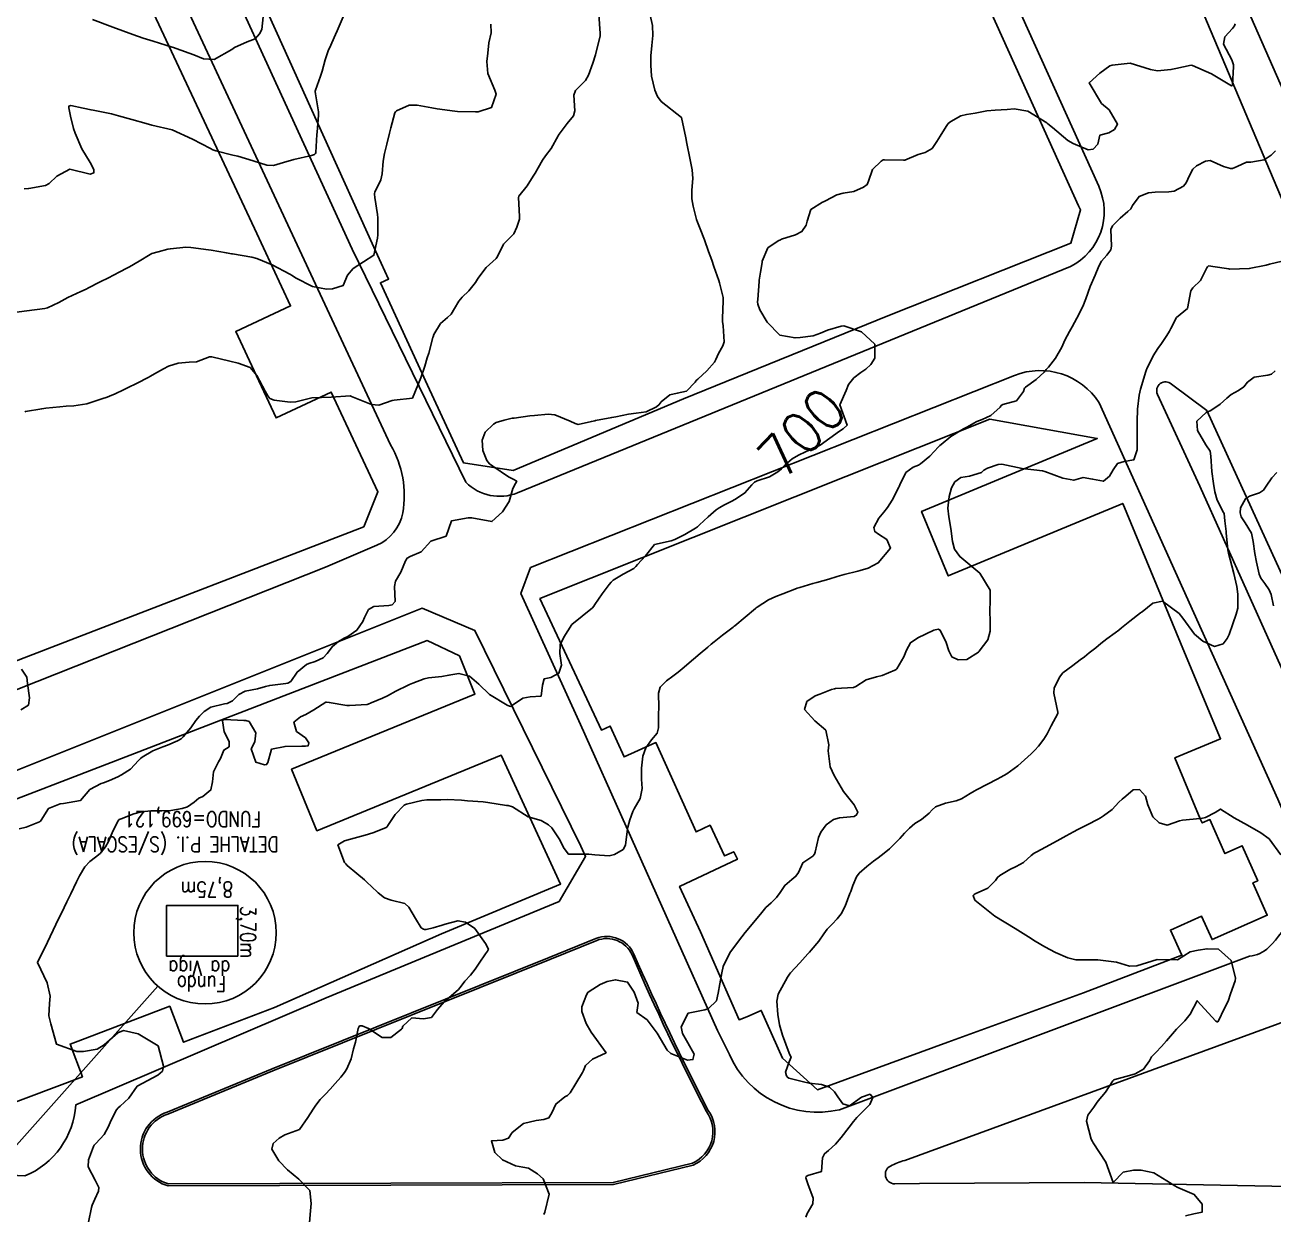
# Model space of a CAD drawing. Header units: metres. Extents: x 286371 to 293043, y 7462578 to 7466404.
# Drawn here: x 289337.7 to 289460.3, y 7464686.1 to 7464802.9 of the extents above; entities that cross this region are included whole.
import ezdxf
from ezdxf.enums import TextEntityAlignment as Align

# ---------------------------------------------------------------- set-up
doc = ezdxf.new("R2010")
doc.units = ezdxf.units.M
doc.header["$MEASUREMENT"] = 0
doc.linetypes.add('CONTINUO', pattern=[0])
doc.linetypes.add('TRACEJADO', pattern=[8.7, 8, -0.7])
for name, color, linetype in [('Canteiro', 45, 'Continuous'), ('Cotas', 45, 'Continuous'), ('Curvas de Nivel 1m', 11, 'Continuous'), ('Curvas de Nivel 5m', 15, 'Continuous'), ('Edificações', 30, 'Continuous'), ('TEXTO', 45, 'Continuous'), ('Vias primárias', 230, 'Continuous')]:
    doc.layers.add(name, color=color, linetype=linetype)
doc.styles.add('ROMANS', font='romans', dxfattribs={"height": 0.2})
doc.styles.add('Style-STANDARD', font='STANDARD.shx')

msp = doc.modelspace()

# ---------------------------------------------------------------- linework, layer by layer
at = {"layer": 'Canteiro'}
msp.add_lwpolyline([(289351.78, 7464689.04), (289395.48, 7464689.17), (289403.26, 7464691.08, 0.477409), (289404.65, 7464696.15, -0.016937), (289397.33, 7464711.53, 0.406252), (289393.86, 7464712.95), (289389.26, 7464711.1), (289362.05, 7464700.14), (289351.72, 7464695.9, 0.73417)], format="xyb", close=True, dxfattribs=at)
at = {"layer": 'Curvas de Nivel 1m', "flags": 128}
for points, elevation in [([(289337.11, 7464723.94), (289337.82, 7464724.1), (289339.12, 7464724.6), (289339.22, 7464724.69), (289339.27, 7464724.78), (289339.99, 7464725.93), (289341.15, 7464726.37), (289341.48, 7464726.42), (289343.15, 7464726.72), (289344.08, 7464727.8), (289345.18, 7464728.38), (289345.41, 7464728.46), (289345.99, 7464728.68), (289346.81, 7464729.05), (289347.19, 7464729.22), (289348.07, 7464729.78), (289348.86, 7464730.64), (289349.04, 7464730.82), (289349.22, 7464730.95), (289350.27, 7464731.58), (289351.23, 7464731.97), (289351.71, 7464732.13), (289352.67, 7464732.58), (289353.04, 7464732.78), (289353.25, 7464732.96), (289353.98, 7464733.85), (289354.47, 7464734.56), (289354.84, 7464735), (289355.29, 7464735.44), (289355.94, 7464735.89), (289357.3, 7464736.21), (289357.57, 7464736.24), (289358.09, 7464736.5), (289358.69, 7464737.12), (289359.32, 7464737.45), (289360.55, 7464737.69), (289361.33, 7464737.92), (289361.74, 7464738.02), (289363.33, 7464738.2), (289363.51, 7464738.23), (289363.8, 7464738.41), (289364.43, 7464739.32), (289365.36, 7464740.08), (289365.57, 7464740.17), (289366.2, 7464740.37), (289367, 7464740.73), (289367.38, 7464741.15), (289367.89, 7464741.84), (289368.48, 7464742.34), (289369.06, 7464742.67), (289369.4, 7464742.83), (289370.29, 7464743.43), (289370.9, 7464744.3), (289371.04, 7464744.69), (289371.44, 7464745.46), (289371.97, 7464745.77), (289373.45, 7464745.87), (289373.77, 7464745.94), (289374.05, 7464746.26), (289373.99, 7464747.74), (289374.11, 7464748.26), (289374.62, 7464749.13), (289375.07, 7464750.24), (289375.25, 7464750.52), (289375.53, 7464750.67), (289376.62, 7464751.13), (289377.55, 7464752.2), (289379.06, 7464752.68), (289379.58, 7464754.17), (289381.25, 7464754.49), (289381.59, 7464754.49), (289383.57, 7464754.11), (289384.62, 7464755.07), (289385.25, 7464756.08), (289385.63, 7464757.36), (289385.87, 7464757.84), (289386.01, 7464758.07), (289385.65, 7464758.28), (289385.21, 7464758.52), (289383.67, 7464759.54), (289383.34, 7464759.79), (289383.07, 7464760.12), (289382.66, 7464761.1), (289382.62, 7464762.12), (289382.92, 7464762.91), (289383.73, 7464763.68), (289384, 7464763.83), (289384.76, 7464764.09), (289385.55, 7464764.26), (289385.74, 7464764.28), (289387.3, 7464764.49), (289387.74, 7464764.54), (289389.09, 7464764.68), (289389.74, 7464764.61), (289391.24, 7464763.99), (289391.73, 7464763.74), (289392.05, 7464763.66), (289393.35, 7464763.96), (289393.67, 7464764.02), (289393.74, 7464764.03), (289395.34, 7464764.34), (289395.74, 7464764.4), (289397, 7464764.66), (289397.75, 7464764.76), (289398.73, 7464764.89), (289399.75, 7464765.38), (289400.01, 7464765.61), (289400.19, 7464765.86), (289401.04, 7464766.57), (289401.77, 7464766.72), (289402.68, 7464766.92), (289403.53, 7464767.81), (289403.64, 7464767.96), (289403.8, 7464768.1), (289404.68, 7464768.91), (289405.42, 7464769.78), (289405.58, 7464770.03), (289405.84, 7464770.61), (289406.24, 7464771.37), (289406.38, 7464771.77), (289406.3, 7464773.35), (289406.23, 7464773.77), (289406.21, 7464774.09), (289406.29, 7464775.77), (289406.27, 7464776.12), (289405.94, 7464777.57), (289405.87, 7464777.78), (289405.37, 7464779.18), (289405.16, 7464779.78), (289404.85, 7464780.65), (289404.44, 7464781.79), (289404.02, 7464782.88), (289403.76, 7464783.53), (289403.68, 7464783.8), (289403.35, 7464785.1), (289403.2, 7464785.81), (289403.22, 7464786.67), (289403.32, 7464787.81), (289403.23, 7464788.68), (289403, 7464789.81), (289402.72, 7464791.24), (289402.61, 7464791.82), (289402.18, 7464793.82), (289400.21, 7464795.38), (289399.85, 7464795.86), (289399.58, 7464796.51), (289399.26, 7464797.87), (289399.18, 7464798.95), (289399.17, 7464799.87), (289399.28, 7464800.89), (289399.38, 7464801.87), (289399.35, 7464802.84), (289399.1, 7464803.87)], 699), ([(289337.67, 7464764.89), (289337.75, 7464764.91), (289339.34, 7464765.2), (289339.75, 7464765.25), (289341.13, 7464765.38), (289341.75, 7464765.44), (289342.5, 7464765.49), (289343.76, 7464765.69), (289345.24, 7464766.17), (289345.77, 7464766.35), (289346.01, 7464766.44), (289346.54, 7464766.67), (289347.37, 7464767.06), (289347.78, 7464767.25), (289348.71, 7464767.72), (289349.8, 7464768.27), (289350.03, 7464768.4), (289350.41, 7464768.62), (289351.29, 7464769.12), (289351.81, 7464769.37), (289352.74, 7464769.66), (289353.81, 7464769.77), (289354.55, 7464769.81), (289355.82, 7464770.29), (289356.04, 7464770.31), (289357.81, 7464769.88), (289358.65, 7464769.66), (289359.81, 7464769.24), (289360.47, 7464768.46), (289361.28, 7464766.94), (289361.55, 7464766.45), (289361.76, 7464766.19), (289362.16, 7464766.04), (289363.76, 7464765.83), (289364.3, 7464765.86), (289365.76, 7464766.24), (289365.88, 7464766.26), (289367.76, 7464766.35), (289369.63, 7464766.46), (289369.77, 7464766.41), (289369.95, 7464766.32), (289371.75, 7464765.6), (289372.47, 7464765.56), (289373.76, 7464766), (289373.97, 7464766.05), (289375.76, 7464766.23), (289376.6, 7464768.22), (289376.97, 7464769.37), (289377.21, 7464770.2), (289377.36, 7464770.67), (289377.77, 7464772.2), (289377.79, 7464772.26), (289377.86, 7464772.48), (289378.5, 7464773.56), (289379.2, 7464774.17), (289379.57, 7464774.49), (289379.9, 7464775.04), (289380.31, 7464775.76), (289380.65, 7464776.15), (289381.29, 7464776.78), (289381.94, 7464777.6), (289382.14, 7464777.93), (289382.27, 7464778.13), (289383, 7464779.08), (289383.97, 7464779.97), (289384.04, 7464780.04), (289384.07, 7464780.1), (289384.72, 7464781.36), (289385.43, 7464782.08), (289385.71, 7464782.38), (289386.02, 7464783.02), (289386.27, 7464783.83), (289386.28, 7464784.07), (289386.18, 7464785.95), (289386.22, 7464786.07), (289387.03, 7464787.11), (289387.63, 7464788.05), (289387.8, 7464788.34), (289388.11, 7464788.87), (289388.54, 7464789.61), (289388.84, 7464790.03), (289389.38, 7464790.78), (289390.07, 7464792.02), (289390.1, 7464792.07), (289390.16, 7464792.16), (289390.95, 7464793.23), (289391.59, 7464793.99), (289391.72, 7464794.47), (289391.62, 7464795.99), (289391.77, 7464796.45), (289392.24, 7464796.92), (289392.76, 7464797.46), (289393.04, 7464797.97), (289393.47, 7464799.16), (289393.74, 7464799.96), (289394.19, 7464801.83), (289394.21, 7464801.95), (289394.21, 7464802.05), (289394.07, 7464803.95)], 698), ([(289335.89, 7464774.55), (289337.89, 7464774.8), (289339.63, 7464775.04), (289339.9, 7464775.12), (289341.01, 7464775.65), (289341.91, 7464776.12), (289342.33, 7464776.33), (289343.18, 7464776.73), (289343.69, 7464776.96), (289343.93, 7464777.07), (289345.02, 7464777.62), (289345.95, 7464778.1), (289346.33, 7464778.29), (289347.07, 7464778.67), (289347.65, 7464778.97), (289347.96, 7464779.14), (289348.9, 7464779.71), (289349.98, 7464780.36), (289350.16, 7464780.44), (289350.78, 7464780.61), (289351.72, 7464780.86), (289351.99, 7464780.91), (289353.5, 7464781.07), (289353.99, 7464781.04), (289355.72, 7464780.81), (289355.99, 7464780.77), (289357.48, 7464780.51), (289357.98, 7464780.43), (289358.07, 7464780.41), (289359.98, 7464780.1), (289360.48, 7464779.96), (289361.97, 7464779.34), (289363.7, 7464778.42), (289363.95, 7464778.28), (289364.28, 7464778.07), (289365.93, 7464777.21), (289367.33, 7464776.96), (289367.92, 7464776.97), (289368.96, 7464777.3), (289369.39, 7464778.33), (289369.95, 7464778.98), (289371.97, 7464780.28), (289372.33, 7464781.95), (289372.37, 7464782.28), (289372.36, 7464783.96), (289372.34, 7464784.28), (289372.07, 7464785.95), (289372.02, 7464786.29), (289372.02, 7464786.34), (289372.08, 7464786.47), (289372.67, 7464787.7), (289372.77, 7464788.27), (289372.88, 7464789.51), (289373.01, 7464790.27), (289373.23, 7464791.19), (289373.5, 7464792.26), (289373.63, 7464792.8), (289374.04, 7464794.26), (289374.09, 7464794.36), (289374.2, 7464794.47), (289375.43, 7464795.01), (289376.21, 7464795.02), (289377.65, 7464794.76), (289378.2, 7464794.66), (289379.94, 7464794.42), (289380.2, 7464794.4), (289381.97, 7464794.36), (289382.2, 7464794.37), (289383.53, 7464794.79), (289383.97, 7464796.11), (289383.85, 7464796.49), (289383.18, 7464798.12), (289383.08, 7464799.31), (289383.15, 7464800.12), (289383.26, 7464801.16), (289383.48, 7464802.12), (289383.46, 7464802.98)], 697), ([(289337.61, 7464786.81), (289338.03, 7464786.85), (289338.07, 7464786.85), (289339.72, 7464787.14), (289340.08, 7464787.34), (289340.81, 7464788.05), (289342.1, 7464788.74), (289344.1, 7464788.24), (289344.45, 7464788.36), (289344.47, 7464788.71), (289344.11, 7464789.4), (289343.29, 7464790.73), (289342.62, 7464792.28), (289342.47, 7464792.74), (289342.18, 7464793.93), (289342, 7464794.75), (289342.01, 7464794.94), (289342.2, 7464794.98), (289343.41, 7464794.73), (289344.19, 7464794.56), (289344.38, 7464794.53), (289346.19, 7464794.16), (289346.87, 7464793.99), (289348.18, 7464793.61), (289349.59, 7464793.22), (289350.17, 7464793.07), (289352.16, 7464792.59), (289354.15, 7464791.68), (289355.93, 7464790.75), (289356.14, 7464790.64), (289356.46, 7464790.53), (289358.13, 7464790.11), (289358.62, 7464790), (289360.12, 7464789.55), (289361.44, 7464789.13), (289362.11, 7464789.09), (289363.08, 7464789.38), (289364.12, 7464789.69), (289365.83, 7464790.08), (289366.13, 7464790.17), (289366.23, 7464790.27), (289366.27, 7464790.37), (289366.38, 7464792.15), (289366.39, 7464792.37), (289366.53, 7464794.03), (289366.52, 7464794.37), (289366.22, 7464796.15), (289366.19, 7464796.37), (289366.19, 7464796.41), (289366.23, 7464796.5), (289366.73, 7464797.88), (289366.89, 7464798.36), (289367.17, 7464799.46), (289367.48, 7464800.36), (289367.73, 7464800.91), (289368.31, 7464802.21), (289368.36, 7464802.3), (289368.37, 7464802.34), (289368.96, 7464803.71)], 696), ([(289365.65, 7464685.26), (289365.75, 7464686.38), (289365.82, 7464687.11), (289365.67, 7464688.38), (289364.59, 7464689.5), (289363.49, 7464690.41), (289362.62, 7464691.3), (289361.93, 7464692.44), (289362.07, 7464693.01), (289362.65, 7464693.54), (289363.21, 7464693.86), (289364.66, 7464694.39), (289365.48, 7464695.58), (289366.01, 7464696.37), (289366.28, 7464696.79), (289366.71, 7464697.34), (289367.22, 7464697.86), (289367.68, 7464698.35), (289368.18, 7464698.9), (289368.74, 7464699.54), (289369.09, 7464699.99), (289369.33, 7464700.33), (289369.75, 7464701.34), (289369.96, 7464702.32), (289370.15, 7464702.96), (289370.44, 7464704.31), (289370.57, 7464704.56), (289370.82, 7464704.58), (289371.43, 7464704.3), (289372.8, 7464703.43), (289373.64, 7464703.42), (289374.7, 7464704.25), (289374.74, 7464704.32), (289374.82, 7464704.55), (289375.7, 7464705.36), (289376.83, 7464705.26), (289377.63, 7464705.4), (289378.22, 7464706.19), (289378.86, 7464706.92), (289380.27, 7464708.15), (289380.54, 7464708.48), (289380.89, 7464708.96), (289381.47, 7464709.56), (289381.93, 7464710.13), (289382.3, 7464710.74), (289382.93, 7464711.66), (289383.14, 7464711.9), (289383.22, 7464712.11), (289382.94, 7464712.67), (289381.88, 7464714.13), (289380.97, 7464714.76), (289380.23, 7464714.9), (289378.97, 7464714.57), (289378.68, 7464714.47), (289377.8, 7464714.19), (289377.11, 7464714.05), (289376.96, 7464714.04), (289376.83, 7464714.07), (289376.63, 7464714.21), (289376.07, 7464715.13), (289375.4, 7464716.23), (289375.01, 7464716.58), (289373.66, 7464716.91), (289373.02, 7464717.13), (289372.38, 7464717.63), (289371.7, 7464718.29), (289371.36, 7464718.62), (289371.04, 7464718.9), (289370.28, 7464719.53), (289369.34, 7464720.33), (289369.2, 7464720.47), (289369.07, 7464720.63), (289368.43, 7464722.34), (289369.1, 7464722.75), (289369.69, 7464722.91), (289371.11, 7464723.29), (289371.88, 7464723.52), (289373.12, 7464724.02), (289373.26, 7464724.13), (289373.35, 7464724.26), (289374.07, 7464725.32), (289374.93, 7464726.24), (289375.07, 7464726.32), (289375.16, 7464726.35), (289376.67, 7464726.7), (289377.16, 7464726.76), (289378.56, 7464726.79), (289379.16, 7464726.8), (289380.58, 7464726.74), (289381.16, 7464726.69), (289382.71, 7464726.57), (289383.16, 7464726.52), (289385.01, 7464726.23), (289385.16, 7464726.21), (289385.58, 7464726.08), (289387.14, 7464725.12), (289388.42, 7464724.75), (289389.13, 7464724.31), (289389.44, 7464724.02), (289390.18, 7464722.93), (289390.66, 7464722), (289391.08, 7464721.45), (289391.64, 7464721.42), (289393.08, 7464721.43), (289393.67, 7464721.36), (289395.07, 7464721.28), (289395.61, 7464721.4), (289396.45, 7464721.91), (289396.68, 7464722.32), (289396.88, 7464723.91), (289396.92, 7464724.1), (289397.13, 7464724.8), (289397.4, 7464725.64), (289397.53, 7464725.9), (289398.13, 7464726.92), (289398.32, 7464727.89), (289398.27, 7464728.81), (289398.27, 7464729.89), (289398.4, 7464731.05), (289398.68, 7464731.88), (289399.26, 7464732.67), (289399.8, 7464733.33), (289399.94, 7464733.85), (289399.94, 7464735.2), (289399.96, 7464735.85), (289399.93, 7464737.25), (289400.11, 7464737.85), (289400.73, 7464738.46), (289401.35, 7464738.93), (289401.86, 7464739.33), (289402.44, 7464739.82), (289402.94, 7464740.24), (289403.38, 7464740.61), (289404.03, 7464741.15), (289404.78, 7464741.78), (289405.11, 7464742.06), (289405.4, 7464742.3), (289406.23, 7464742.95), (289407.26, 7464743.75), (289407.35, 7464743.82), (289407.43, 7464743.88), (289408.44, 7464744.73), (289409.45, 7464745.58), (289409.53, 7464745.64), (289409.63, 7464745.71), (289410.75, 7464746.41), (289411.47, 7464746.75), (289412.14, 7464747.01), (289413.48, 7464747.55), (289413.57, 7464747.57), (289413.82, 7464747.65), (289415.09, 7464748.03), (289415.49, 7464748.14), (289416.65, 7464748.45), (289417.5, 7464748.71), (289418.18, 7464748.9), (289419.51, 7464749.24), (289419.76, 7464749.31), (289420.53, 7464749.55), (289421.52, 7464750.05), (289422.72, 7464751.51), (289422.38, 7464752.34), (289421.56, 7464752.87), (289421.17, 7464753.13), (289421.08, 7464753.53), (289421.59, 7464754.45), (289422.07, 7464755.04), (289422.44, 7464755.51), (289422.9, 7464756.22), (289423.55, 7464757.5), (289423.58, 7464757.55), (289423.64, 7464757.71), (289424.22, 7464758.93), (289424.96, 7464759.47), (289425.47, 7464759.66), (289425.67, 7464759.77), (289426.6, 7464760.53), (289427.45, 7464761.44), (289427.56, 7464761.57), (289427.7, 7464761.69), (289428.65, 7464762.48), (289429.72, 7464763.13), (289429.9, 7464763.22), (289430.22, 7464763.4), (289431.19, 7464763.93), (289431.74, 7464764.13), (289432.58, 7464764.53), (289433.49, 7464765.35), (289433.61, 7464765.5), (289433.76, 7464765.61), (289435.1, 7464765.99), (289435.78, 7464766.89), (289435.88, 7464767.21), (289435.98, 7464767.31), (289437.02, 7464768.07), (289437.81, 7464768.8), (289438.03, 7464769.06), (289438.23, 7464769.28), (289438.93, 7464770.17), (289439.56, 7464771.26), (289439.64, 7464771.46), (289439.85, 7464771.94), (289440.32, 7464772.79), (289440.57, 7464773.24), (289441.04, 7464774.08), (289441.63, 7464775.23), (289441.92, 7464775.98), (289442.34, 7464777.21), (289442.83, 7464778.32), (289443.19, 7464779.2), (289443.45, 7464779.71), (289443.98, 7464780.28), (289444.36, 7464780.81), (289444.42, 7464781.18), (289444.38, 7464782.82), (289444.53, 7464783.18), (289445.29, 7464783.91), (289446.05, 7464784.56), (289446.35, 7464784.85), (289446.51, 7464785.15), (289447.15, 7464786.05), (289448.07, 7464786.42), (289448.72, 7464786.47), (289450.08, 7464786.51), (289450.6, 7464786.56), (289451.51, 7464787.07), (289451.77, 7464787.39), (289452.1, 7464788.12), (289452.43, 7464788.74), (289452.77, 7464789.05), (289453.66, 7464789.51), (289454.12, 7464789.58), (289455.45, 7464789.01), (289456.11, 7464788.8), (289456.32, 7464788.79), (289456.79, 7464788.99), (289457.69, 7464789.41), (289458.12, 7464789.41), (289459.44, 7464789.64), (289460.13, 7464790.12), (289460.55, 7464790.52)], 701), ([(289388.67, 7464686.03), (289388.76, 7464686.25), (289389.19, 7464688.02), (289388.59, 7464689.54), (289388.06, 7464690.04), (289387.15, 7464690.59), (289386.61, 7464690.68), (289385.89, 7464690.8), (289384.62, 7464691.39), (289383.86, 7464692.11), (289383.51, 7464693.26), (289384.65, 7464693.35), (289385.21, 7464693.53), (289385.54, 7464694.08), (289386.68, 7464694.98), (289387.92, 7464695.27), (289388.68, 7464695.36), (289389.16, 7464695.54), (289389.45, 7464696.01), (289389.83, 7464696.88), (289390.72, 7464697.59), (289390.98, 7464697.73), (289391.25, 7464697.99), (289391.8, 7464698.91), (289392.45, 7464699.97), (289392.55, 7464700.18), (289392.76, 7464700.68), (289393.44, 7464701.29), (289394.78, 7464701.93), (289393.31, 7464703.96), (289392.83, 7464704.8), (289392.41, 7464705.97), (289392.4, 7464706.43), (289392.87, 7464707.62), (289392.99, 7464707.85), (289393.13, 7464707.96), (289394.21, 7464708.62), (289394.89, 7464708.91), (289395.72, 7464709.09), (289396.89, 7464708.87), (289397.54, 7464707.89), (289397.95, 7464706.8), (289397.81, 7464705.89), (289398.83, 7464705.15), (289399.8, 7464703.86), (289400.79, 7464702.17), (289401.13, 7464701.84), (289402.77, 7464701.19), (289403.32, 7464701.26), (289403.42, 7464701.8), (289402.8, 7464702.9), (289402.28, 7464703.82), (289402.17, 7464704.48), (289402.84, 7464705.81), (289404.49, 7464706.15), (289404.85, 7464706.28), (289405.62, 7464707.02), (289405.8, 7464707.77), (289405.96, 7464708.7), (289406.14, 7464709.77), (289406.28, 7464710.4), (289406.93, 7464711.75), (289407.8, 7464712.9), (289408.44, 7464713.73), (289408.97, 7464714.35), (289410.09, 7464715.7), (289410.49, 7464716.21), (289411.01, 7464716.67), (289411.53, 7464717.17), (289411.88, 7464717.67), (289412.33, 7464718.37), (289413.04, 7464718.96), (289413.43, 7464719.26), (289413.69, 7464719.64), (289414.12, 7464720.59), (289415.08, 7464721.23), (289415.26, 7464721.45), (289415.32, 7464721.62), (289415.65, 7464723.07), (289415.89, 7464723.61), (289416.41, 7464724.32), (289417.13, 7464724.83), (289417.73, 7464724.99), (289419.14, 7464725.15), (289419.4, 7464725.3), (289419.53, 7464725.56), (289419.15, 7464726.28), (289418.11, 7464727.58), (289417.2, 7464729.17), (289416.98, 7464729.6), (289416.79, 7464730.02), (289416.59, 7464731.6), (289416.67, 7464732.17), (289416.37, 7464733.61), (289415.28, 7464734.52), (289414.28, 7464735.64), (289414.52, 7464736.42), (289415.31, 7464736.99), (289415.77, 7464737.17), (289416.93, 7464737.6), (289417.23, 7464737.69), (289417.33, 7464737.7), (289419.1, 7464737.8), (289419.33, 7464737.9), (289420.32, 7464738.57), (289421.34, 7464738.87), (289421.89, 7464738.98), (289423.16, 7464739.51), (289423.29, 7464739.57), (289423.36, 7464739.63), (289424.05, 7464740.82), (289424.29, 7464741.49), (289424.68, 7464742.2), (289425.4, 7464742.69), (289426.98, 7464743.44), (289427.42, 7464743.53), (289427.59, 7464743.43), (289428.19, 7464742.23), (289428.46, 7464741.42), (289428.76, 7464740.81), (289429.37, 7464740.52), (289430.21, 7464740.55), (289431.38, 7464741.29), (289431.42, 7464741.34), (289431.45, 7464741.37), (289432.29, 7464742.48), (289432.5, 7464743.36), (289432.51, 7464744.27), (289432.47, 7464745.36), (289432.51, 7464746.3), (289432.52, 7464747.36), (289431.5, 7464749.04), (289431.12, 7464749.38), (289429.53, 7464750.67), (289429.02, 7464751.41), (289428.81, 7464752.17), (289428.64, 7464753.42), (289428.44, 7464754.58), (289428.37, 7464755.42), (289428.48, 7464756.57), (289428.71, 7464757.42), (289429.06, 7464758), (289429.65, 7464758.45), (289430.48, 7464758.57), (289431.66, 7464758.94), (289431.88, 7464759.15), (289432.25, 7464759.37), (289433.29, 7464759.73), (289433.67, 7464759.75), (289435.66, 7464759.31), (289437.66, 7464759.1), (289437.9, 7464759.04), (289439.65, 7464758.38), (289440.72, 7464758.17), (289441.65, 7464758.45), (289442.58, 7464758.28), (289443.64, 7464758.07), (289444.25, 7464758.58), (289444.59, 7464759.18), (289445.02, 7464759.83), (289445.68, 7464760.03), (289446.64, 7464760.18), (289446.97, 7464761.15), (289446.97, 7464761.88), (289446.96, 7464763.15), (289446.95, 7464763.93), (289447, 7464765.15), (289447.15, 7464766.52), (289447.29, 7464767.13), (289447.81, 7464768.85), (289447.87, 7464769.06), (289447.9, 7464769.12), (289448.54, 7464770.41), (289449, 7464771.11), (289449.35, 7464771.6), (289449.86, 7464772.4), (289450.14, 7464772.82), (289450.26, 7464773.09), (289450.82, 7464774.15), (289451.9, 7464775.06), (289452.22, 7464776.77), (289452.43, 7464777.06), (289453.18, 7464777.81), (289453.81, 7464779.04), (289453.86, 7464779.15), (289453.97, 7464779.24), (289455.49, 7464779.01), (289455.96, 7464778.93), (289456.05, 7464778.92), (289457.96, 7464778.97), (289459.63, 7464779.29), (289459.97, 7464779.39), (289461.2, 7464779.7)], 702), ([(289414.4, 7464685.77), (289414.54, 7464686.13), (289415.11, 7464687.07), (289415.12, 7464687.63), (289414.59, 7464689.05), (289414.42, 7464689.64), (289414.45, 7464689.78), (289414.6, 7464689.87), (289415.96, 7464690.26), (289416.06, 7464691.61), (289416.23, 7464692.01), (289416.63, 7464692.31), (289417.31, 7464692.93), (289417.87, 7464693.59), (289418.67, 7464694.62), (289419.08, 7464695.17), (289419.41, 7464695.56), (289420.7, 7464696.83), (289420.99, 7464697.53), (289420.72, 7464697.85), (289419.89, 7464697.55), (289418.7, 7464696.7), (289418.04, 7464696.92), (289417.54, 7464697.59), (289417.21, 7464698.08), (289416.73, 7464698.55), (289415.93, 7464698.82), (289414.73, 7464698.95), (289414.17, 7464699.08), (289412.74, 7464699.44), (289412.6, 7464699.52), (289412.5, 7464699.67), (289412.41, 7464700.01), (289412.76, 7464701.03), (289412.95, 7464701.48), (289412.88, 7464701.66), (289412.78, 7464701.87), (289412.11, 7464703.67), (289411.83, 7464704.68), (289411.65, 7464705.68), (289411.56, 7464706.99), (289411.7, 7464707.68), (289412.6, 7464709.36), (289412.81, 7464709.66), (289412.91, 7464709.77), (289413.81, 7464710.75), (289414.6, 7464711.63), (289414.76, 7464711.81), (289414.94, 7464712.01), (289415.69, 7464712.88), (289416.19, 7464713.61), (289416.5, 7464714.07), (289416.98, 7464714.57), (289417.5, 7464715.08), (289417.89, 7464715.58), (289418.26, 7464716.32), (289418.74, 7464717.57), (289418.82, 7464717.78), (289419.04, 7464718.36), (289419.4, 7464719.21), (289419.64, 7464719.56), (289420.39, 7464720.22), (289421.07, 7464720.76), (289421.52, 7464721.09), (289422.09, 7464721.52), (289422.63, 7464721.97), (289423.1, 7464722.41), (289423.63, 7464722.98), (289424.11, 7464723.49), (289424.6, 7464724), (289425.13, 7464724.44), (289425.77, 7464724.83), (289426.52, 7464725.45), (289426.82, 7464725.78), (289427.15, 7464726.07), (289428.14, 7464726.45), (289429.16, 7464726.67), (289429.69, 7464726.88), (289430.56, 7464727.39), (289430.95, 7464727.62), (289431.18, 7464727.75), (289432.25, 7464728.31), (289433.2, 7464728.81), (289433.55, 7464729), (289434.15, 7464729.34), (289435.22, 7464730.13), (289436.55, 7464731.29), (289436.89, 7464731.64), (289437.25, 7464732.05), (289437.78, 7464732.75), (289438.1, 7464733.27), (289438.52, 7464734.03), (289439.15, 7464735.26), (289439.16, 7464735.39), (289438.77, 7464737.26), (289438.81, 7464737.79), (289439.35, 7464738.86), (289439.51, 7464739.1), (289439.66, 7464739.25), (289440.63, 7464739.97), (289441.37, 7464740.53), (289441.77, 7464740.83), (289442.24, 7464741.21), (289442.88, 7464741.72), (289443.4, 7464742.14), (289443.99, 7464742.6), (289444.78, 7464743.17), (289445.14, 7464743.44), (289445.42, 7464743.67), (289446.25, 7464744.34), (289447.28, 7464745.14), (289447.37, 7464745.21), (289447.45, 7464745.26), (289448.49, 7464746.08), (289449.46, 7464746.28), (289451.08, 7464745.08), (289451.44, 7464744.62), (289452.59, 7464743.06), (289453.4, 7464742.37), (289454.57, 7464741.85), (289455.4, 7464742.09), (289455.79, 7464742.63), (289456, 7464743.01), (289456.36, 7464744.07), (289456.69, 7464745), (289456.84, 7464745.61), (289456.85, 7464746.99), (289456.76, 7464747.72), (289456.46, 7464749), (289456.27, 7464749.75), (289455.93, 7464751.01), (289455.86, 7464751.33), (289455.7, 7464753.01), (289455.69, 7464753.13), (289455.58, 7464754.19), (289455.49, 7464754.9), (289455.44, 7464755.01), (289454.82, 7464756.22), (289454.59, 7464757.03), (289454.47, 7464757.86), (289454.29, 7464759.02), (289454.18, 7464760.53), (289454.12, 7464761.03), (289453.69, 7464761.64), (289452.9, 7464763.05), (289452.82, 7464763.97), (289453.75, 7464764.82), (289453.9, 7464764.88), (289454.19, 7464765.03), (289455.12, 7464765.65), (289455.77, 7464766.25), (289456.18, 7464766.59), (289456.9, 7464766.99), (289457.43, 7464767.34), (289457.8, 7464767.82), (289458.46, 7464768.31), (289459.81, 7464768.51), (289460.15, 7464768.6), (289460.52, 7464768.93)], 703), ([(289460.35, 7464745.83), (289460.13, 7464746.94), (289459.94, 7464747.41), (289459.49, 7464748.03), (289459.1, 7464748.56), (289458.95, 7464748.96), (289458.68, 7464750.12), (289458.52, 7464750.96), (289458.35, 7464752.17), (289458.18, 7464752.97), (289457.58, 7464753.99), (289457.19, 7464754.59), (289457.09, 7464754.98), (289457.11, 7464755.47), (289457.61, 7464756.36), (289457.99, 7464756.6), (289458.98, 7464756.95), (289459.37, 7464757.21), (289459.63, 7464757.59), (289460.18, 7464758.41), (289460.68, 7464758.93)], 704), ([(289337.3, 7464735.63), (289338.03, 7464736.08), (289338.15, 7464736.8), (289337.95, 7464738.19), (289337.89, 7464738.81), (289337.36, 7464739.6)], 698), ([(289451.69, 7464685.91), (289452.54, 7464686.1), (289453.34, 7464686.25), (289453.35, 7464687.04), (289452.57, 7464687.99), (289450.95, 7464688.7), (289450.58, 7464688.87), (289450.3, 7464689.09), (289448.6, 7464690.13), (289447.35, 7464690.39), (289446.61, 7464690.38), (289445.58, 7464690.19), (289444.59, 7464689.17), (289443.87, 7464691.19), (289442.65, 7464693.09), (289442.57, 7464693.21), (289442.44, 7464693.43), (289441.97, 7464695.22), (289442.12, 7464695.79), (289442.7, 7464696.57), (289442.95, 7464696.96), (289443.13, 7464697.2), (289443.86, 7464698.05), (289444.57, 7464699.18), (289444.65, 7464699.27), (289444.75, 7464699.31), (289446.22, 7464699.68), (289446.75, 7464699.85), (289447.57, 7464700.32), (289448.16, 7464701.12), (289448.38, 7464701.52), (289448.79, 7464701.94), (289449.36, 7464702.54), (289449.84, 7464703.1), (289450.82, 7464704.24), (289451.64, 7464705.06), (289452.18, 7464705.72), (289452.86, 7464707.04), (289454.68, 7464705.02), (289454.83, 7464704.96), (289454.87, 7464704.97), (289454.9, 7464705.01), (289455.55, 7464706.31), (289455.9, 7464707), (289456.14, 7464707.73), (289456.58, 7464708.99), (289456.63, 7464709.26), (289456.18, 7464711), (289454.94, 7464712.09), (289453.82, 7464712.15), (289452.94, 7464712), (289452.15, 7464711.84), (289450.92, 7464711.07), (289448.92, 7464711.1), (289446.91, 7464710.45), (289446.19, 7464710.42), (289444.92, 7464710.81), (289443.08, 7464711.05), (289442.92, 7464711.04), (289441.11, 7464711.04), (289440.92, 7464711.06), (289440.14, 7464711.25), (289438.93, 7464711.77), (289437.89, 7464712.34), (289436.95, 7464712.9), (289436.29, 7464713.3), (289434.97, 7464714.12), (289432.98, 7464715.35), (289431.02, 7464716.92), (289430.84, 7464717.39), (289430.93, 7464717.48), (289431.03, 7464717.53), (289432.3, 7464718.1), (289433.05, 7464718.84), (289433.25, 7464719.16), (289433.47, 7464719.35), (289434.46, 7464719.94), (289435.07, 7464720.23), (289435.78, 7464720.61), (289436.53, 7464721.3), (289436.85, 7464721.54), (289437.09, 7464721.68), (289437.95, 7464722.13), (289439.11, 7464722.74), (289439.98, 7464723.24), (289440.71, 7464723.64), (289441.12, 7464723.86), (289442.03, 7464724.31), (289443.14, 7464724.89), (289443.34, 7464724.99), (289443.66, 7464725.19), (289444.49, 7464725.83), (289445.16, 7464726.53), (289445.48, 7464726.84), (289445.84, 7464727.15), (289446.58, 7464727.75), (289447.18, 7464727.79), (289447.78, 7464727.13), (289448.01, 7464726.27), (289448.51, 7464725.11), (289449.12, 7464724.5), (289449.91, 7464724.3), (289451.13, 7464724.7), (289451.42, 7464724.78), (289453.13, 7464724.93), (289453.23, 7464724.94), (289453.67, 7464725.04), (289454.63, 7464725.53), (289455.15, 7464725.87), (289456.49, 7464724.99), (289457.13, 7464724.65), (289457.8, 7464724.3), (289459.11, 7464723.52), (289459.94, 7464722.94), (289461.08, 7464721.36)], 704)]:
    msp.add_lwpolyline(points, dxfattribs=dict(at, elevation=elevation))
at = {"layer": 'Curvas de Nivel 5m', "flags": 128}
for points, elevation in [([(289343.95, 7464685.29), (289344.24, 7464686.71), (289344.29, 7464686.96), (289344.56, 7464687.55), (289344.93, 7464688.33), (289344.95, 7464688.7), (289344.58, 7464689.41), (289343.89, 7464690.72), (289343.93, 7464691.4), (289344.44, 7464692.71), (289344.5, 7464692.84), (289344.64, 7464693.02), (289345.46, 7464693.88), (289345.89, 7464694.69), (289346.12, 7464695.23), (289346.69, 7464696.32), (289346.85, 7464696.51), (289347.03, 7464696.67), (289347.91, 7464697.46), (289348.73, 7464698.64), (289350.75, 7464699.72), (289351.22, 7464700.13), (289351.29, 7464700.6), (289350.79, 7464702.6), (289348.81, 7464703.79), (289347.36, 7464704.11), (289346.81, 7464703.89), (289345.47, 7464702.69), (289344.79, 7464702.29), (289343.46, 7464702.05), (289342.78, 7464702.06), (289340.79, 7464702.76), (289340.22, 7464704.77), (289340.05, 7464705.56), (289340.09, 7464706.78), (289340.16, 7464707.48), (289339.89, 7464708.78), (289338.91, 7464710.79), (289339.9, 7464712.78), (289340.74, 7464714.52), (289340.84, 7464714.76), (289340.98, 7464715.04), (289341.53, 7464716.21), (289341.81, 7464716.74), (289342.21, 7464717.54), (289342.77, 7464718.73), (289342.86, 7464718.9), (289343.04, 7464719.3), (289343.57, 7464720.2), (289344.06, 7464720.71), (289344.63, 7464721.14), (289345.08, 7464721.51), (289345.62, 7464722.15), (289345.9, 7464722.68), (289346.26, 7464723.52), (289346.81, 7464724.67), (289346.96, 7464724.83), (289347.13, 7464724.91), (289348.38, 7464725.4), (289349.14, 7464725.6), (289350.06, 7464725.7), (289351.14, 7464725.68), (289352.02, 7464725.71), (289353.14, 7464725.91), (289353.65, 7464726.07), (289354.3, 7464726.56), (289354.77, 7464726.94), (289355.16, 7464727.11), (289355.96, 7464727.75), (289356.11, 7464728.53), (289356.2, 7464729.53), (289356.72, 7464730.52), (289356.89, 7464730.85), (289357.23, 7464731.66), (289357.75, 7464731.99), (289357.75, 7464732.51), (289357.26, 7464733.44), (289357.09, 7464734.52), (289357.15, 7464734.64), (289357.28, 7464734.67), (289359.19, 7464734.57), (289359.28, 7464734.57), (289359.38, 7464734.58), (289359.71, 7464734.48), (289360.38, 7464733.35), (289360.27, 7464732.47), (289359.93, 7464731.78), (289360.36, 7464730.47), (289361.21, 7464730.21), (289361.43, 7464730.24), (289361.56, 7464730.45), (289361.92, 7464731.76), (289363.24, 7464732.03), (289364.89, 7464732.05), (289365.24, 7464732.05), (289365.53, 7464732.09), (289365.58, 7464732.38), (289365.25, 7464732.85), (289364.36, 7464733.5), (289364.11, 7464734.4), (289364.75, 7464734.92), (289365.29, 7464735.16), (289366.06, 7464735.6), (289367.24, 7464736.36), (289367.28, 7464736.38), (289367.3, 7464736.38), (289367.58, 7464736.35), (289369.3, 7464736.05), (289369.59, 7464736.03), (289371.3, 7464736.15), (289371.42, 7464736.17), (289371.72, 7464736.29), (289372.83, 7464736.75), (289373.31, 7464736.98), (289374.13, 7464737.44), (289375.33, 7464738.05), (289375.46, 7464738.11), (289375.8, 7464738.23), (289376.9, 7464738.65), (289377.34, 7464738.77), (289378.64, 7464738.89), (289379.35, 7464739.01), (289380.32, 7464739.19), (289381.35, 7464738.93), (289382.28, 7464738.13), (289383.32, 7464737.12), (289385.08, 7464736.09), (289385.3, 7464735.99), (289385.43, 7464735.96), (289385.6, 7464736.08), (289386.62, 7464736.75), (289387.32, 7464736.89), (289388.4, 7464736.96), (289388.53, 7464738.04), (289388.71, 7464738.67), (289389.35, 7464738.8), (289390.15, 7464739.21), (289390.39, 7464740.01), (289390.24, 7464741.15), (289390.28, 7464742.01), (289390.64, 7464742.77), (289391.42, 7464743.99), (289393.45, 7464745.64), (289393.59, 7464745.81), (289393.68, 7464745.95), (289394.39, 7464747.02), (289395.09, 7464747.93), (289395.27, 7464748.15), (289395.49, 7464748.36), (289396.47, 7464748.94), (289397.51, 7464749.51), (289397.71, 7464749.7), (289397.88, 7464749.89), (289398.66, 7464750.74), (289399.54, 7464751.86), (289401.18, 7464752.21), (289401.55, 7464752.35), (289402.53, 7464752.85), (289403.57, 7464753.46), (289403.76, 7464753.61), (289403.96, 7464753.8), (289404.8, 7464754.57), (289405.6, 7464755.25), (289405.9, 7464755.47), (289406.43, 7464755.76), (289407.2, 7464756.16), (289407.61, 7464756.38), (289408.43, 7464756.92), (289409.09, 7464757.72), (289409.37, 7464757.99), (289409.64, 7464758.1), (289410.83, 7464758.51), (289411.65, 7464759.01), (289412.03, 7464759.3), (289412.38, 7464759.67), (289413.05, 7464760.29), (289413.68, 7464760.64), (289414.37, 7464760.96), (289415.69, 7464761.56), (289415.8, 7464761.62), (289417.72, 7464762.99), (289418.09, 7464763.21), (289418.47, 7464763.57), (289417.75, 7464765.58), (289418.37, 7464766.98), (289418.61, 7464767.57), (289419.13, 7464768.23), (289419.8, 7464768.75), (289420.29, 7464769.07), (289420.79, 7464769.54), (289421.19, 7464770.17), (289421.2, 7464771.53), (289419.86, 7464772.76), (289418.13, 7464773.33), (289417.87, 7464773.32), (289416.54, 7464772.92), (289415.86, 7464772.62), (289415.12, 7464772.36), (289413.85, 7464772.21), (289413.35, 7464772.16), (289411.86, 7464772.44), (289410.6, 7464773.69), (289409.9, 7464774.91), (289409.68, 7464775.48), (289409.66, 7464775.71), (289409.68, 7464775.94), (289409.82, 7464777.71), (289409.83, 7464777.82), (289409.96, 7464778.61), (289410.11, 7464779.57), (289410.13, 7464779.7), (289410.68, 7464781), (289411.68, 7464781.68), (289411.91, 7464781.78), (289412.01, 7464781.86), (289413.38, 7464782.29), (289414.02, 7464782.6), (289414.44, 7464783.22), (289414.55, 7464783.64), (289414.91, 7464784.77), (289416.06, 7464785.49), (289416.15, 7464785.52), (289416.33, 7464785.61), (289417.44, 7464786.22), (289418.08, 7464786.38), (289419.11, 7464786.54), (289420.08, 7464786.95), (289420.42, 7464787.22), (289420.55, 7464787.55), (289420.96, 7464788.69), (289421.8, 7464789.53), (289422.01, 7464789.64), (289422.13, 7464789.66), (289424.01, 7464789.61), (289424.13, 7464789.63), (289425.44, 7464790.17), (289426.14, 7464790.38), (289426.82, 7464790.78), (289427.28, 7464791.45), (289427.61, 7464791.99), (289428.18, 7464792.93), (289428.39, 7464793.22), (289428.64, 7464793.43), (289429.65, 7464793.96), (289430.19, 7464794.09), (289431.05, 7464794.24), (289432.2, 7464794.46), (289433.01, 7464794.54), (289434.2, 7464794.61), (289434.87, 7464794.66), (289436.2, 7464794.44), (289438.07, 7464793.28), (289438.18, 7464793.18), (289438.63, 7464792.82), (289440.16, 7464791.56), (289440.66, 7464791.24), (289442.14, 7464790.65), (289442.65, 7464790.7), (289443.1, 7464791.2), (289443.29, 7464792.07), (289444.17, 7464792.32), (289444.73, 7464792.62), (289445.04, 7464793.17), (289444.2, 7464794.56), (289443.44, 7464795.2), (289442.24, 7464797.21), (289443.3, 7464798.16), (289444.27, 7464798.88), (289444.5, 7464798.95), (289446.27, 7464799.15), (289448.27, 7464798.53), (289448.96, 7464798.41), (289450.27, 7464798.51), (289450.74, 7464798.61), (289452.27, 7464798.95), (289452.4, 7464798.93), (289454.26, 7464798.1), (289456.05, 7464797.01), (289456.23, 7464796.93), (289456.29, 7464796.95), (289456.31, 7464797), (289456.43, 7464798.83), (289456.42, 7464799), (289456.27, 7464799.49), (289455.45, 7464801.02), (289455.58, 7464801.75), (289456.33, 7464802.54), (289456.51, 7464802.83), (289456.58, 7464803)], 700), ([(289344.34, 7464803.45), (289346.32, 7464802.68), (289348.3, 7464801.96), (289349.32, 7464801.61), (289350.29, 7464801.31), (289352.16, 7464800.73), (289352.29, 7464800.68), (289352.55, 7464800.59), (289354.28, 7464799.98), (289355.23, 7464799.59), (289356.27, 7464799.52), (289358, 7464800.5), (289358.29, 7464800.7), (289359.53, 7464801.24), (289360.3, 7464801.55), (289360.73, 7464802.03), (289360.96, 7464802.45), (289361.09, 7464803.69)], 695)]:
    msp.add_lwpolyline(points, dxfattribs=dict(at, elevation=elevation))
at = {"layer": 'Edificações', "elevation": 703.16}
msp.add_lwpolyline([(289463.94, 7464873.42), (289452.58, 7464868.39), (289433.27, 7464859.85), (289442.21, 7464839.62), (289452.34, 7464816.75), (289457.75, 7464804.51), (289464.62, 7464788.97)], dxfattribs=at)
at = {"layer": 'Edificações'}
for points in [[(289427.85, 7464814.65), (289436.28, 7464796), (289441.18, 7464785.14), (289441.39, 7464784.73), (289440.44, 7464781.45), (289422.46, 7464774.32), (289402.39, 7464766.18), (289385.67, 7464759.12), (289380.79, 7464759.88), (289377.25, 7464767.52), (289372.61, 7464777.57), (289373.41, 7464777.94), (289371.96, 7464781.06), (289366.96, 7464792.14), (289362.48, 7464802.05), (289356.61, 7464815.04)], [(289349.61, 7464805.64), (289360.23, 7464782.91), (289363.78, 7464775.3), (289358.4, 7464772.79), (289360.45, 7464768.42), (289362.37, 7464764.3), (289367.78, 7464766.83), (289372.36, 7464757.03), (289370.98, 7464753.58), (289340.75, 7464741.93), (289325.1, 7464735.9)]]:
    msp.add_lwpolyline(points, dxfattribs=at)
for points in [[(289388.28, 7464746.56), (289418.33, 7464758.53), (289432.48, 7464764.16), (289443.04, 7464762.28), (289425.77, 7464755.11), (289428.4, 7464748.77), (289445.54, 7464755.89), (289451.62, 7464741.25), (289455.15, 7464732.77), (289450.67, 7464730.91), (289453.16, 7464724.92), (289453.35, 7464724.5), (289454.11, 7464724.84), (289455.58, 7464721.5), (289457.28, 7464722.26), (289458.81, 7464718.82), (289458.33, 7464718.61), (289459.74, 7464715.44), (289454.32, 7464713.04), (289453.27, 7464715.36), (289450.22, 7464713.98), (289451.35, 7464711.5), (289441.67, 7464707.8), (289428.35, 7464702.95), (289415.56, 7464698.29), (289412.12, 7464701.41), (289410.02, 7464706.08), (289408.62, 7464705.44), (289407.85, 7464705.17), (289404.07, 7464713.79), (289402.01, 7464718.27), (289407.68, 7464720.94), (289407.33, 7464721.68), (289406.42, 7464721.26), (289405, 7464724.28), (289405, 7464724.28), (289403.63, 7464723.63), (289399.68, 7464732.4), (289396.55, 7464730.99), (289395.19, 7464734.02), (289394.32, 7464733.63), (289388.28, 7464746.56)], [(289314.43, 7464718.22), (289348.46, 7464731.33), (289377.21, 7464742.42), (289380.37, 7464740.91), (289381.9, 7464737.17), (289363.89, 7464729.78), (289366.38, 7464723.73), (289384.48, 7464731.16), (289390.32, 7464718.49), (289378.62, 7464713.61), (289362.2, 7464706.36), (289353.26, 7464702.96), (289351.92, 7464706.5), (289342.91, 7464703.07), (289342.12, 7464702.77), (289343.33, 7464699.55), (289324.1, 7464692.31), (289315.57, 7464709.9), (289313.14, 7464714.9), (289315.31, 7464718.55)]]:
    msp.add_lwpolyline(points, close=True, dxfattribs=at)
at = {"layer": 'TEXTO', "linetype": 'TRACEJADO', "flags": 128}
msp.add_lwpolyline([(289358.61, 7464711.4), (289351.61, 7464711.4)], dxfattribs=at)
at = {"layer": 'TEXTO', "linetype": 'CONTINUO'}
for points in [[(289358.61, 7464711.4, 0), (289358.61, 7464716.4, 0), (289351.61, 7464716.4, 0), (289351.61, 7464711.4, 0)], [(289324, 7464678.4, 0), (289350.73, 7464708.48, 0)]]:
    msp.add_polyline3d(points, dxfattribs=at)
msp.add_circle((289355.38, 7464713.72), 7, dxfattribs=at)
at = {"layer": 'Vias primárias', "elevation": 702.7}
msp.add_lwpolyline([(289462.52, 7464874.55), (289450.82, 7464869.52), (289432, 7464861.97), (289429.89, 7464860.99, 0.487061), (289429.47, 7464859.13), (289452.18, 7464807.14), (289470.64, 7464763.41), (289474.25, 7464755.74, 0.244395), (289483.68, 7464748.57), (289496.13, 7464746.91, 0.346807), (289531.4, 7464767.82, 0.191388), (289531.21, 7464786.47)], format="xyb", dxfattribs=at)
at = {"layer": 'Vias primárias'}
for points in [[(289354.17, 7464829.39), (289406.93, 7464851.32, -0.31187), (289414.85, 7464849.7), (289443.18, 7464787.05, -0.401832), (289440.4, 7464779.17), (289386.08, 7464756.94, -0.303448), (289381.01, 7464757.97), (289369.83, 7464780.87), (289350.47, 7464823.08), (289352.26, 7464828.2)], [(289373.62, 7464761.64), (289366.47, 7464776.95), (289353.13, 7464805.57), (289346.71, 7464820.06), (289346.1, 7464821.23), (289344.34, 7464822.02), (289340.29, 7464823.48), (289338.94, 7464823.05), (289323.72, 7464816.46), (289278.85, 7464797.51), (289275.17, 7464795.95), (289273.28, 7464792.34), (289274.43, 7464789.79), (289291.96, 7464751.62), (289303.07, 7464728.91), (289303.7, 7464727.63), (289309.02, 7464725.99), (289331.26, 7464735.4), (289367.22, 7464749.64), (289372.26, 7464751.78, 0.25309), (289374.8, 7464754.98, 0.178778), (289373.62, 7464761.64, -4.176825)], [(289351.75, 7464688.84), (289395.51, 7464688.97), (289403.33, 7464690.89, 0.477635), (289404.82, 7464696.25, -0.016923), (289397.52, 7464711.61, 0.406252), (289393.79, 7464713.14), (289389.18, 7464711.28), (289361.98, 7464700.33), (289351.66, 7464696.09, 0.736475)]]:
    msp.add_lwpolyline(points, format="xyb", close=True, dxfattribs=at)
for points in [[(289387.37, 7464749.59), (289434.89, 7464768.46, -0.35882), (289443.21, 7464765.79), (289460.78, 7464726.85), (289462.08, 7464723.78, 0.005061), (289463.02, 7464721.6, -0.149015), (289463.35, 7464718.99, -0.154734), (289459.89, 7464712.29, -0.179058), (289457.98, 7464711.41), (289417.7, 7464696.33)], [(289424.13, 7464691.35), (289464.48, 7464706.12, 0.398469), (289470.55, 7464718.31), (289467.07, 7464726.56), (289453.1, 7464757.59), (289448.95, 7464766.61, -0.812324), (289450.33, 7464767.62), (289453.79, 7464765.01), (289465.4, 7464739.68), (289475.21, 7464717.98), (289500.08, 7464661.27, -0.040126), (289519.34, 7464606.72, -0.000431), (289521.82, 7464596.32), (289532.24, 7464542.18)], [(289562.2, 7464535.53), (289560.2, 7464534.7, -0.208925), (289552.47, 7464534.85, -0.156686), (289548.76, 7464538.24, -0.107041), (289546.02, 7464546.96), (289536.71, 7464595.67, 0.041192), (289524.57, 7464639.36, 0.023482), (289502.79, 7464690.84), (289501.07, 7464695.13, -0.08925), (289497.35, 7464713.23, -0.170871), (289504.67, 7464735.8, -0.249948), (289528, 7464746.46, -0.121654), (289548.93, 7464739.91, -0.13243), (289554.68, 7464733.89, -0.524129), (289541.55, 7464690.31, -0.1369), (289534.09, 7464688.68), (289507.08, 7464687.89), (289441.75, 7464689.19), (289425.57, 7464689.07, 0), (289423.14, 7464689.05, -0.791414), (289422.72, 7464690.79, -0.048655), (289424.13, 7464691.35, -0.276126)], [(289318.88, 7464722.48), (289376.71, 7464745.59), (289381.9, 7464743.41), (289392.31, 7464722.21), (289392.77, 7464721.2), (289390.17, 7464716.8), (289367.27, 7464707.32), (289342.69, 7464696.8, -0.284089), (289337.69, 7464689.82), (289323.35, 7464690.5), (289310.5, 7464716.35)], [(289417.7, 7464696.33, -0.360897), (289406.9, 7464701.76, -0.756382)]]:
    msp.add_lwpolyline(points, format="xyb", dxfattribs=at)
msp.add_lwpolyline([(289387.37, 7464749.59), (289386.41, 7464747.05), (289392.27, 7464734.16), (289405.72, 7464704.12), (289406.9, 7464701.76)], dxfattribs=at)

# ---------------------------------------------------------------- texts
at = {"layer": 'Cotas', "style": 'Style-STANDARD'}
msp.add_text('700', height=4, rotation=46.2008, dxfattribs=at).set_placement((289414.02, 7464762.86, 700), align=Align.MIDDLE_CENTER)
at = {"layer": 'TEXTO', "style": 'ROMANS', "width": 0.8}
for s, rotation, p in [('FUNDO=699,121', 180, (289360.88, 7464725.62)), ('DETALHE P.I. (S/ESCALA)', 180, (289362.62, 7464723.15)), ('8,75m', 180, (289358.13, 7464718.72)), ('3,70m', 270, (289358.86, 7464716.36)), ('da Viga', 180, (289357.86, 7464710.97)), ('Fundo', 180, (289357.45, 7464709.44))]:
    msp.add_text(s, height=1.5, rotation=rotation, dxfattribs=at).set_placement(p)

doc.saveas('drawing.dxf')
